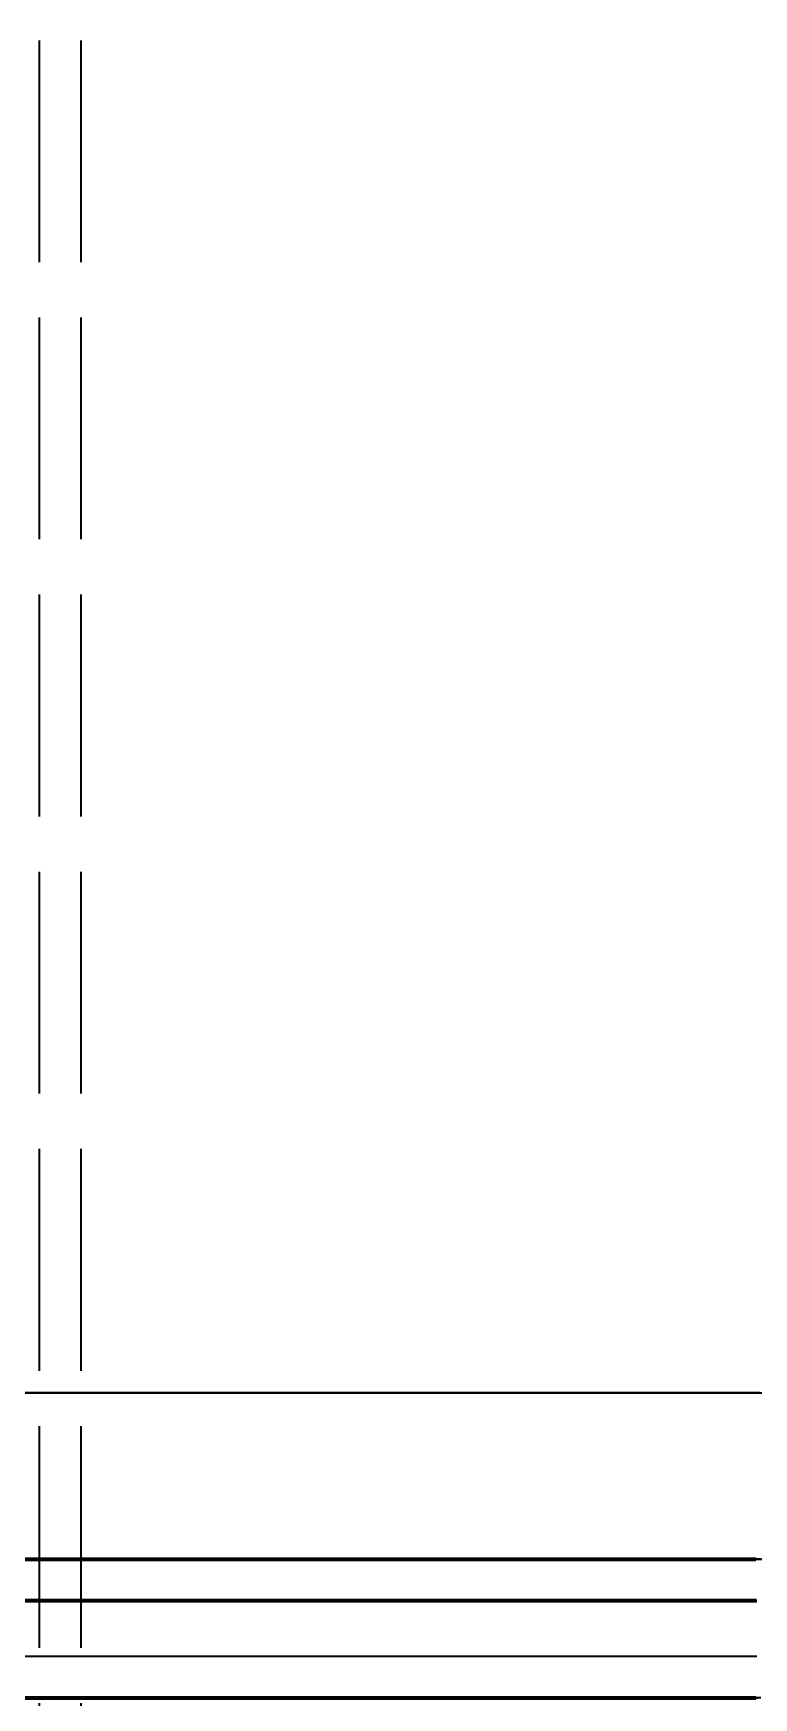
# Model space of a CAD drawing. Header units: millimetres. Extents: x 0 to 2382, y 0 to 420.
# Drawn here: x 320.87 to 333.88, y 313.33 to 343.36 of the extents above; entities that cross this region are included whole.
import ezdxf

# ---------------------------------------------------------------- set-up
doc = ezdxf.new("R2010")
doc.units = ezdxf.units.MM
doc.linetypes.add('IRAM-E-TRAZOS', pattern=[5, 4, -1])
doc.layers.add('01-VISIBLE', color=7, linetype='CONTINUOUS', lineweight=70)
doc.layers.add('02-OCULTA', color=4, linetype='IRAM-E-TRAZOS', lineweight=35)

msp = doc.modelspace()

# ---------------------------------------------------------------- linework, layer by layer
at = {"layer": '01-VISIBLE'}
for points in [[(320.662, 315.828), (320.912, 315.828), (321.162, 315.828), (321.412, 315.828), (321.662, 315.828), (321.912, 315.828), (322.162, 315.828), (322.412, 315.828), (322.662, 315.828), (322.912, 315.828), (323.162, 315.828), (323.412, 315.828), (323.662, 315.828), (323.912, 315.828), (324.162, 315.828), (324.412, 315.828), (324.662, 315.828), (324.912, 315.828), (325.162, 315.828), (325.412, 315.828), (325.662, 315.828), (325.912, 315.828), (326.162, 315.828), (326.412, 315.828), (326.662, 315.828), (326.912, 315.828), (327.162, 315.828), (327.412, 315.828), (327.662, 315.828), (327.912, 315.828), (328.162, 315.828), (328.412, 315.828), (328.662, 315.828), (328.912, 315.828), (329.162, 315.828), (329.412, 315.828), (329.662, 315.828), (329.912, 315.828), (330.162, 315.828), (330.412, 315.828), (330.662, 315.828), (330.912, 315.828), (331.162, 315.828), (331.412, 315.828), (331.662, 315.828), (331.912, 315.828), (332.162, 315.828), (332.412, 315.828), (332.662, 315.828), (332.912, 315.828), (333.162, 315.828), (333.412, 315.828), (333.662, 315.828), (333.912, 315.828)], [(333.927, 315.078), (333.677, 315.078), (333.427, 315.078), (333.176, 315.078), (332.926, 315.078), (332.676, 315.078), (332.426, 315.078), (332.175, 315.078), (331.925, 315.078), (331.675, 315.078), (331.424, 315.078), (331.174, 315.078), (330.924, 315.078), (330.674, 315.078), (330.423, 315.078), (330.173, 315.078), (329.923, 315.078), (329.672, 315.078), (329.422, 315.078), (329.172, 315.078), (328.921, 315.078), (328.671, 315.078), (328.421, 315.078), (328.171, 315.078), (327.92, 315.078), (327.67, 315.078), (327.42, 315.078), (327.169, 315.078), (326.919, 315.078), (326.669, 315.078), (326.419, 315.078), (326.168, 315.078), (325.918, 315.078), (325.668, 315.078), (325.417, 315.078), (325.167, 315.078), (324.917, 315.078), (324.667, 315.078), (324.416, 315.078), (324.166, 315.078), (323.916, 315.078), (323.665, 315.078), (323.415, 315.078), (323.165, 315.078), (322.915, 315.078), (322.664, 315.078), (322.414, 315.078), (322.164, 315.078), (321.913, 315.078), (321.663, 315.078), (321.413, 315.078), (321.163, 315.078), (320.912, 315.078), (320.662, 315.078)], [(320.662, 313.328), (320.912, 313.328), (321.162, 313.328), (321.412, 313.328), (321.662, 313.328), (321.912, 313.328), (322.162, 313.328), (322.412, 313.328), (322.662, 313.328), (322.912, 313.328), (323.162, 313.328), (323.412, 313.328), (323.662, 313.328), (323.912, 313.328), (324.162, 313.328), (324.412, 313.328), (324.662, 313.328), (324.912, 313.328), (325.162, 313.328), (325.412, 313.328), (325.662, 313.328), (325.912, 313.328), (326.162, 313.328), (326.412, 313.328), (326.662, 313.328), (326.912, 313.328), (327.162, 313.328), (327.412, 313.328), (327.662, 313.328), (327.912, 313.328), (328.162, 313.328), (328.412, 313.328), (328.662, 313.328), (328.912, 313.328), (329.162, 313.328), (329.412, 313.328), (329.662, 313.328), (329.912, 313.328), (330.162, 313.328), (330.412, 313.328), (330.662, 313.328), (330.912, 313.328), (331.162, 313.328), (331.412, 313.328), (331.662, 313.328), (331.912, 313.328), (332.162, 313.328), (332.412, 313.328), (332.662, 313.328), (332.912, 313.328), (333.162, 313.328), (333.412, 313.328), (333.662, 313.328), (333.912, 313.328)]]:
    msp.add_lwpolyline(points, dxfattribs=at)
at = {"layer": '02-OCULTA'}
for p, q in [((320.987, 179.228), (320.987, 346.966)), ((321.737, 179.228), (321.737, 346.966))]:
    msp.add_line(p, q, dxfattribs=at)
for points in [[(320.671, 318.828), (320.921, 318.828), (321.172, 318.828), (321.422, 318.828), (321.673, 318.828), (321.923, 318.828), (322.174, 318.828), (322.424, 318.828), (322.675, 318.828), (322.925, 318.828), (323.176, 318.828), (323.427, 318.828), (323.677, 318.828), (323.928, 318.828), (324.178, 318.828), (324.429, 318.828), (324.679, 318.828), (324.93, 318.828), (325.18, 318.828), (325.431, 318.828), (325.681, 318.828), (325.932, 318.828), (326.182, 318.828), (326.433, 318.828), (326.683, 318.828), (326.934, 318.828), (327.185, 318.828), (327.435, 318.828), (327.686, 318.828), (327.936, 318.828), (328.187, 318.828), (328.437, 318.828), (328.688, 318.828), (328.938, 318.828), (329.189, 318.828), (329.439, 318.828), (329.69, 318.828), (329.94, 318.828), (330.191, 318.828), (330.441, 318.828), (330.692, 318.828), (330.943, 318.828), (331.193, 318.828), (331.444, 318.828), (331.694, 318.828), (331.945, 318.828), (332.195, 318.828), (332.446, 318.828), (332.696, 318.828), (332.947, 318.828), (333.197, 318.828), (333.448, 318.828), (333.698, 318.828), (333.949, 318.828)], [(333.949, 318.828), (333.698, 318.828), (333.448, 318.828), (333.197, 318.828), (332.947, 318.828), (332.696, 318.828), (332.446, 318.828), (332.195, 318.828), (331.945, 318.828), (331.694, 318.828), (331.444, 318.828), (331.193, 318.828), (330.943, 318.828), (330.692, 318.828), (330.441, 318.828), (330.191, 318.828), (329.94, 318.828), (329.69, 318.828), (329.439, 318.828), (329.189, 318.828), (328.938, 318.828), (328.688, 318.828), (328.437, 318.828), (328.187, 318.828), (327.936, 318.828), (327.686, 318.828), (327.435, 318.828), (327.185, 318.828), (326.934, 318.828), (326.683, 318.828), (326.433, 318.828), (326.182, 318.828), (325.932, 318.828), (325.681, 318.828), (325.431, 318.828), (325.18, 318.828), (324.93, 318.828), (324.679, 318.828), (324.429, 318.828), (324.178, 318.828), (323.928, 318.828), (323.677, 318.828), (323.427, 318.828), (323.176, 318.828), (322.925, 318.828), (322.675, 318.828), (322.424, 318.828), (322.174, 318.828), (321.923, 318.828), (321.673, 318.828), (321.422, 318.828), (321.172, 318.828), (320.921, 318.828), (320.671, 318.828)], [(333.987, 318.828), (333.736, 318.828), (333.485, 318.828), (333.234, 318.828), (332.983, 318.828), (332.732, 318.828), (332.48, 318.828), (332.229, 318.828), (331.978, 318.828), (331.727, 318.828), (331.476, 318.828), (331.225, 318.828), (330.974, 318.828), (330.723, 318.828), (330.472, 318.828), (330.221, 318.828), (329.97, 318.828), (329.719, 318.828), (329.468, 318.828), (329.217, 318.828), (328.965, 318.828), (328.714, 318.828), (328.463, 318.828), (328.212, 318.828), (327.961, 318.828), (327.71, 318.828), (327.459, 318.828), (327.208, 318.828), (326.957, 318.828), (326.706, 318.828), (326.455, 318.828), (326.204, 318.828), (325.953, 318.828), (325.701, 318.828), (325.45, 318.828), (325.199, 318.828), (324.948, 318.828), (324.697, 318.828), (324.446, 318.828), (324.195, 318.828), (323.944, 318.828), (323.693, 318.828), (323.442, 318.828), (323.191, 318.828), (322.94, 318.828), (322.689, 318.828), (322.437, 318.828), (322.186, 318.828), (321.935, 318.828), (321.684, 318.828), (321.433, 318.828), (321.182, 318.828), (320.931, 318.828), (320.68, 318.828)], [(320.794, 318.828), (321.044, 318.828), (321.295, 318.828), (321.545, 318.828), (321.795, 318.828), (322.046, 318.828), (322.296, 318.828), (322.547, 318.828), (322.797, 318.828), (323.047, 318.828), (323.298, 318.828), (323.548, 318.828), (323.799, 318.828), (324.049, 318.828), (324.299, 318.828), (324.55, 318.828), (324.8, 318.828), (325.051, 318.828), (325.301, 318.828), (325.551, 318.828), (325.802, 318.828), (326.052, 318.828), (326.303, 318.828), (326.553, 318.828), (326.803, 318.828), (327.054, 318.828), (327.304, 318.828), (327.555, 318.828), (327.805, 318.828), (328.055, 318.828), (328.306, 318.828), (328.556, 318.828), (328.807, 318.828), (329.057, 318.828), (329.307, 318.828), (329.558, 318.828), (329.808, 318.828), (330.059, 318.828), (330.309, 318.828), (330.559, 318.828), (330.81, 318.828), (331.06, 318.828), (331.311, 318.828), (331.561, 318.828), (331.811, 318.828), (332.062, 318.828), (332.312, 318.828), (332.563, 318.828), (332.813, 318.828), (333.063, 318.828), (333.314, 318.828), (333.564, 318.828), (333.815, 318.828), (334.065, 318.828)], [(320.671, 315.828), (320.921, 315.828), (321.172, 315.828), (321.422, 315.828), (321.673, 315.828), (321.923, 315.828), (322.174, 315.828), (322.424, 315.828), (322.675, 315.828), (322.925, 315.828), (323.176, 315.828), (323.427, 315.828), (323.677, 315.828), (323.928, 315.828), (324.178, 315.828), (324.429, 315.828), (324.679, 315.828), (324.93, 315.828), (325.18, 315.828), (325.431, 315.828), (325.681, 315.828), (325.932, 315.828), (326.182, 315.828), (326.433, 315.828), (326.683, 315.828), (326.934, 315.828), (327.185, 315.828), (327.435, 315.828), (327.686, 315.828), (327.936, 315.828), (328.187, 315.828), (328.437, 315.828), (328.688, 315.828), (328.938, 315.828), (329.189, 315.828), (329.439, 315.828), (329.69, 315.828), (329.94, 315.828), (330.191, 315.828), (330.441, 315.828), (330.692, 315.828), (330.943, 315.828), (331.193, 315.828), (331.444, 315.828), (331.694, 315.828), (331.945, 315.828), (332.195, 315.828), (332.446, 315.828), (332.696, 315.828), (332.947, 315.828), (333.197, 315.828), (333.448, 315.828), (333.698, 315.828), (333.949, 315.828)], [(333.949, 315.828), (333.698, 315.828), (333.448, 315.828), (333.197, 315.828), (332.947, 315.828), (332.696, 315.828), (332.446, 315.828), (332.195, 315.828), (331.945, 315.828), (331.694, 315.828), (331.444, 315.828), (331.193, 315.828), (330.943, 315.828), (330.692, 315.828), (330.441, 315.828), (330.191, 315.828), (329.94, 315.828), (329.69, 315.828), (329.439, 315.828), (329.189, 315.828), (328.938, 315.828), (328.688, 315.828), (328.437, 315.828), (328.187, 315.828), (327.936, 315.828), (327.686, 315.828), (327.435, 315.828), (327.185, 315.828), (326.934, 315.828), (326.683, 315.828), (326.433, 315.828), (326.182, 315.828), (325.932, 315.828), (325.681, 315.828), (325.431, 315.828), (325.18, 315.828), (324.93, 315.828), (324.679, 315.828), (324.429, 315.828), (324.178, 315.828), (323.928, 315.828), (323.677, 315.828), (323.427, 315.828), (323.176, 315.828), (322.925, 315.828), (322.675, 315.828), (322.424, 315.828), (322.174, 315.828), (321.923, 315.828), (321.673, 315.828), (321.422, 315.828), (321.172, 315.828), (320.921, 315.828), (320.671, 315.828)], [(320.671, 315.828), (320.921, 315.828), (321.172, 315.828), (321.422, 315.828), (321.673, 315.828), (321.923, 315.828), (322.174, 315.828), (322.424, 315.828), (322.675, 315.828), (322.925, 315.828), (323.176, 315.828), (323.427, 315.828), (323.677, 315.828), (323.928, 315.828), (324.178, 315.828), (324.429, 315.828), (324.679, 315.828), (324.93, 315.828), (325.18, 315.828), (325.431, 315.828), (325.681, 315.828), (325.932, 315.828), (326.182, 315.828), (326.433, 315.828), (326.683, 315.828), (326.934, 315.828), (327.185, 315.828), (327.435, 315.828), (327.686, 315.828), (327.936, 315.828), (328.187, 315.828), (328.437, 315.828), (328.688, 315.828), (328.938, 315.828), (329.189, 315.828), (329.439, 315.828), (329.69, 315.828), (329.94, 315.828), (330.191, 315.828), (330.441, 315.828), (330.692, 315.828), (330.943, 315.828), (331.193, 315.828), (331.444, 315.828), (331.694, 315.828), (331.945, 315.828), (332.195, 315.828), (332.446, 315.828), (332.696, 315.828), (332.947, 315.828), (333.197, 315.828), (333.448, 315.828), (333.698, 315.828), (333.949, 315.828)], [(333.949, 315.828), (333.698, 315.828), (333.448, 315.828), (333.197, 315.828), (332.947, 315.828), (332.696, 315.828), (332.446, 315.828), (332.195, 315.828), (331.945, 315.828), (331.694, 315.828), (331.444, 315.828), (331.193, 315.828), (330.943, 315.828), (330.692, 315.828), (330.441, 315.828), (330.191, 315.828), (329.94, 315.828), (329.69, 315.828), (329.439, 315.828), (329.189, 315.828), (328.938, 315.828), (328.688, 315.828), (328.437, 315.828), (328.187, 315.828), (327.936, 315.828), (327.686, 315.828), (327.435, 315.828), (327.185, 315.828), (326.934, 315.828), (326.683, 315.828), (326.433, 315.828), (326.182, 315.828), (325.932, 315.828), (325.681, 315.828), (325.431, 315.828), (325.18, 315.828), (324.93, 315.828), (324.679, 315.828), (324.429, 315.828), (324.178, 315.828), (323.928, 315.828), (323.677, 315.828), (323.427, 315.828), (323.176, 315.828), (322.925, 315.828), (322.675, 315.828), (322.424, 315.828), (322.174, 315.828), (321.923, 315.828), (321.673, 315.828), (321.422, 315.828), (321.172, 315.828), (320.921, 315.828), (320.671, 315.828)], [(333.987, 315.828), (333.736, 315.828), (333.485, 315.828), (333.234, 315.828), (332.983, 315.828), (332.732, 315.828), (332.48, 315.828), (332.229, 315.828), (331.978, 315.828), (331.727, 315.828), (331.476, 315.828), (331.225, 315.828), (330.974, 315.828), (330.723, 315.828), (330.472, 315.828), (330.221, 315.828), (329.97, 315.828), (329.719, 315.828), (329.468, 315.828), (329.217, 315.828), (328.965, 315.828), (328.714, 315.828), (328.463, 315.828), (328.212, 315.828), (327.961, 315.828), (327.71, 315.828), (327.459, 315.828), (327.208, 315.828), (326.957, 315.828), (326.706, 315.828), (326.455, 315.828), (326.204, 315.828), (325.953, 315.828), (325.701, 315.828), (325.45, 315.828), (325.199, 315.828), (324.948, 315.828), (324.697, 315.828), (324.446, 315.828), (324.195, 315.828), (323.944, 315.828), (323.693, 315.828), (323.442, 315.828), (323.191, 315.828), (322.94, 315.828), (322.689, 315.828), (322.437, 315.828), (322.186, 315.828), (321.935, 315.828), (321.684, 315.828), (321.433, 315.828), (321.182, 315.828), (320.931, 315.828), (320.68, 315.828)], [(334.004, 315.828), (333.753, 315.828), (333.502, 315.828), (333.25, 315.828), (332.999, 315.828), (332.748, 315.828), (332.496, 315.828), (332.245, 315.828), (331.994, 315.828), (331.742, 315.828), (331.491, 315.828), (331.24, 315.828), (330.988, 315.828), (330.737, 315.828), (330.486, 315.828), (330.234, 315.828), (329.983, 315.828), (329.732, 315.828), (329.48, 315.828), (329.229, 315.828), (328.978, 315.828), (328.726, 315.828), (328.475, 315.828), (328.224, 315.828), (327.973, 315.828), (327.721, 315.828), (327.47, 315.828), (327.219, 315.828), (326.967, 315.828), (326.716, 315.828), (326.465, 315.828), (326.213, 315.828), (325.962, 315.828), (325.711, 315.828), (325.459, 315.828), (325.208, 315.828), (324.957, 315.828), (324.705, 315.828), (324.454, 315.828), (324.203, 315.828), (323.951, 315.828), (323.7, 315.828), (323.449, 315.828), (323.197, 315.828), (322.946, 315.828), (322.695, 315.828), (322.443, 315.828), (322.192, 315.828), (321.941, 315.828), (321.689, 315.828), (321.438, 315.828), (321.187, 315.828), (320.935, 315.828), (320.684, 315.828)], [(320.794, 315.828), (321.044, 315.828), (321.295, 315.828), (321.545, 315.828), (321.795, 315.828), (322.046, 315.828), (322.296, 315.828), (322.547, 315.828), (322.797, 315.828), (323.047, 315.828), (323.298, 315.828), (323.548, 315.828), (323.799, 315.828), (324.049, 315.828), (324.299, 315.828), (324.55, 315.828), (324.8, 315.828), (325.051, 315.828), (325.301, 315.828), (325.551, 315.828), (325.802, 315.828), (326.052, 315.828), (326.303, 315.828), (326.553, 315.828), (326.803, 315.828), (327.054, 315.828), (327.304, 315.828), (327.555, 315.828), (327.805, 315.828), (328.055, 315.828), (328.306, 315.828), (328.556, 315.828), (328.807, 315.828), (329.057, 315.828), (329.307, 315.828), (329.558, 315.828), (329.808, 315.828), (330.059, 315.828), (330.309, 315.828), (330.559, 315.828), (330.81, 315.828), (331.06, 315.828), (331.311, 315.828), (331.561, 315.828), (331.811, 315.828), (332.062, 315.828), (332.312, 315.828), (332.563, 315.828), (332.813, 315.828), (333.063, 315.828), (333.314, 315.828), (333.564, 315.828), (333.815, 315.828), (334.065, 315.828)], [(320.666, 315.078), (320.916, 315.078), (321.167, 315.078), (321.417, 315.078), (321.667, 315.078), (321.917, 315.078), (322.168, 315.078), (322.418, 315.078), (322.668, 315.078), (322.919, 315.078), (323.169, 315.078), (323.419, 315.078), (323.669, 315.078), (323.92, 315.078), (324.17, 315.078), (324.42, 315.078), (324.67, 315.078), (324.921, 315.078), (325.171, 315.078), (325.421, 315.078), (325.671, 315.078), (325.922, 315.078), (326.172, 315.078), (326.422, 315.078), (326.672, 315.078), (326.923, 315.078), (327.173, 315.078), (327.423, 315.078), (327.674, 315.078), (327.924, 315.078), (328.174, 315.078), (328.424, 315.078), (328.675, 315.078), (328.925, 315.078), (329.175, 315.078), (329.425, 315.078), (329.676, 315.078), (329.926, 315.078), (330.176, 315.078), (330.426, 315.078), (330.677, 315.078), (330.927, 315.078), (331.177, 315.078), (331.428, 315.078), (331.678, 315.078), (331.928, 315.078), (332.178, 315.078), (332.429, 315.078), (332.679, 315.078), (332.929, 315.078), (333.179, 315.078), (333.43, 315.078), (333.68, 315.078), (333.93, 315.078)], [(320.666, 314.078), (320.916, 314.078), (321.167, 314.078), (321.417, 314.078), (321.667, 314.078), (321.917, 314.078), (322.168, 314.078), (322.418, 314.078), (322.668, 314.078), (322.919, 314.078), (323.169, 314.078), (323.419, 314.078), (323.669, 314.078), (323.92, 314.078), (324.17, 314.078), (324.42, 314.078), (324.67, 314.078), (324.921, 314.078), (325.171, 314.078), (325.421, 314.078), (325.671, 314.078), (325.922, 314.078), (326.172, 314.078), (326.422, 314.078), (326.673, 314.078), (326.923, 314.078), (327.173, 314.078), (327.423, 314.078), (327.674, 314.078), (327.924, 314.078), (328.174, 314.078), (328.424, 314.078), (328.675, 314.078), (328.925, 314.078), (329.175, 314.078), (329.425, 314.078), (329.676, 314.078), (329.926, 314.078), (330.176, 314.078), (330.426, 314.078), (330.677, 314.078), (330.927, 314.078), (331.177, 314.078), (331.428, 314.078), (331.678, 314.078), (331.928, 314.078), (332.178, 314.078), (332.429, 314.078), (332.679, 314.078), (332.929, 314.078), (333.179, 314.078), (333.43, 314.078), (333.68, 314.078), (333.93, 314.078)], [(320.666, 314.078), (320.916, 314.078), (321.167, 314.078), (321.417, 314.078), (321.667, 314.078), (321.917, 314.078), (322.168, 314.078), (322.418, 314.078), (322.668, 314.078), (322.919, 314.078), (323.169, 314.078), (323.419, 314.078), (323.669, 314.078), (323.92, 314.078), (324.17, 314.078), (324.42, 314.078), (324.67, 314.078), (324.921, 314.078), (325.171, 314.078), (325.421, 314.078), (325.671, 314.078), (325.922, 314.078), (326.172, 314.078), (326.422, 314.078), (326.673, 314.078), (326.923, 314.078), (327.173, 314.078), (327.423, 314.078), (327.674, 314.078), (327.924, 314.078), (328.174, 314.078), (328.424, 314.078), (328.675, 314.078), (328.925, 314.078), (329.175, 314.078), (329.425, 314.078), (329.676, 314.078), (329.926, 314.078), (330.176, 314.078), (330.426, 314.078), (330.677, 314.078), (330.927, 314.078), (331.177, 314.078), (331.428, 314.078), (331.678, 314.078), (331.928, 314.078), (332.178, 314.078), (332.429, 314.078), (332.679, 314.078), (332.929, 314.078), (333.179, 314.078), (333.43, 314.078), (333.68, 314.078), (333.93, 314.078)], [(320.671, 313.328), (320.921, 313.328), (321.172, 313.328), (321.422, 313.328), (321.673, 313.328), (321.923, 313.328), (322.174, 313.328), (322.424, 313.328), (322.675, 313.328), (322.925, 313.328), (323.176, 313.328), (323.427, 313.328), (323.677, 313.328), (323.928, 313.328), (324.178, 313.328), (324.429, 313.328), (324.679, 313.328), (324.93, 313.328), (325.18, 313.328), (325.431, 313.328), (325.681, 313.328), (325.932, 313.328), (326.182, 313.328), (326.433, 313.328), (326.683, 313.328), (326.934, 313.328), (327.185, 313.328), (327.435, 313.328), (327.686, 313.328), (327.936, 313.328), (328.187, 313.328), (328.437, 313.328), (328.688, 313.328), (328.938, 313.328), (329.189, 313.328), (329.439, 313.328), (329.69, 313.328), (329.94, 313.328), (330.191, 313.328), (330.441, 313.328), (330.692, 313.328), (330.943, 313.328), (331.193, 313.328), (331.444, 313.328), (331.694, 313.328), (331.945, 313.328), (332.195, 313.328), (332.446, 313.328), (332.696, 313.328), (332.947, 313.328), (333.197, 313.328), (333.448, 313.328), (333.698, 313.328), (333.949, 313.328)], [(333.949, 313.328), (333.698, 313.328), (333.448, 313.328), (333.197, 313.328), (332.947, 313.328), (332.696, 313.328), (332.446, 313.328), (332.195, 313.328), (331.945, 313.328), (331.694, 313.328), (331.444, 313.328), (331.193, 313.328), (330.943, 313.328), (330.692, 313.328), (330.441, 313.328), (330.191, 313.328), (329.94, 313.328), (329.69, 313.328), (329.439, 313.328), (329.189, 313.328), (328.938, 313.328), (328.688, 313.328), (328.437, 313.328), (328.187, 313.328), (327.936, 313.328), (327.686, 313.328), (327.435, 313.328), (327.185, 313.328), (326.934, 313.328), (326.683, 313.328), (326.433, 313.328), (326.182, 313.328), (325.932, 313.328), (325.681, 313.328), (325.431, 313.328), (325.18, 313.328), (324.93, 313.328), (324.679, 313.328), (324.429, 313.328), (324.178, 313.328), (323.928, 313.328), (323.677, 313.328), (323.427, 313.328), (323.176, 313.328), (322.925, 313.328), (322.675, 313.328), (322.424, 313.328), (322.174, 313.328), (321.923, 313.328), (321.673, 313.328), (321.422, 313.328), (321.172, 313.328), (320.921, 313.328), (320.671, 313.328)], [(334.004, 313.328), (333.753, 313.328), (333.502, 313.328), (333.25, 313.328), (332.999, 313.328), (332.748, 313.328), (332.496, 313.328), (332.245, 313.328), (331.994, 313.328), (331.742, 313.328), (331.491, 313.328), (331.24, 313.328), (330.988, 313.328), (330.737, 313.328), (330.486, 313.328), (330.234, 313.328), (329.983, 313.328), (329.732, 313.328), (329.48, 313.328), (329.229, 313.328), (328.978, 313.328), (328.726, 313.328), (328.475, 313.328), (328.224, 313.328), (327.973, 313.328), (327.721, 313.328), (327.47, 313.328), (327.219, 313.328), (326.967, 313.328), (326.716, 313.328), (326.465, 313.328), (326.213, 313.328), (325.962, 313.328), (325.711, 313.328), (325.459, 313.328), (325.208, 313.328), (324.957, 313.328), (324.705, 313.328), (324.454, 313.328), (324.203, 313.328), (323.951, 313.328), (323.7, 313.328), (323.449, 313.328), (323.197, 313.328), (322.946, 313.328), (322.695, 313.328), (322.443, 313.328), (322.192, 313.328), (321.941, 313.328), (321.689, 313.328), (321.438, 313.328), (321.187, 313.328), (320.935, 313.328), (320.684, 313.328)]]:
    msp.add_lwpolyline(points, dxfattribs=at)

doc.saveas('drawing.dxf')
